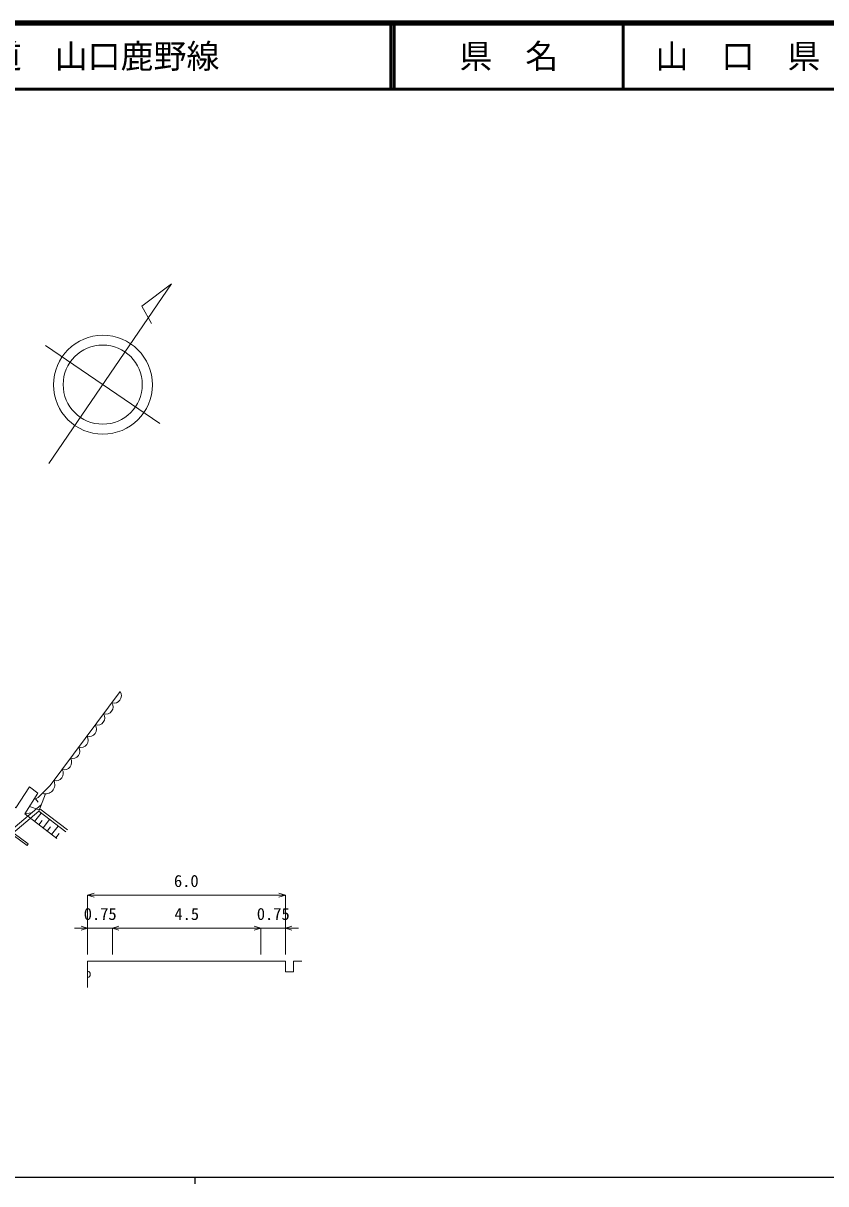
# Model space of a CAD drawing. Units: millimetres, scale not verified, with parts at other scales. Extents: x 40000 to 680000, y 20000 to 380000.
# Drawn here: x 241969 to 363711, y 204000 to 380000 of the extents above; entities that cross this region are included whole.
import ezdxf
from ezdxf.enums import TextEntityAlignment as Align

# ---------------------------------------------------------------- set-up
doc = ezdxf.new("R2010")
doc.units = ezdxf.units.MM
doc.header["$LTSCALE"] = 1000
doc.linetypes.add('DASHED', pattern=[7.5, 6, -1.5])
for name, color, linetype, lineweight in [('M-BGD', 7, 'Continuous', 13), ('M-BMK-SRVR', 3, 'Continuous', 13), ('M-STR-HTXT', 7, 'Continuous', 13), ('M-STR-STRC', 7, 'Continuous', 13), ('M-TTL', 2, 'Continuous', 140), ('M-TTL-BAND', 7, 'Continuous', 25), ('M-TTL-LINE', 7, 'Continuous', 50)]:
    doc.layers.add(name, color=color, linetype=linetype, lineweight=lineweight)
doc.layers.add('M-TTL-TXT', color=7, linetype='Continuous')
doc.styles.add('ＭＳ ゴシック', font='')
doc.styles.get('ＭＳ ゴシック').set_extended_font_data('MS Gothic')

msp = doc.modelspace()

# ---------------------------------------------------------------- linework, layer by layer
at = {"layer": 'M-BGD'}
for p, q in [((243853, 262398), (244256, 261868)), ((242918, 261224), (244403, 260697)), ((244474, 260878), (248677, 257687)), ((242208, 260100), (243155, 260275)), ((243696, 258951), (244677, 260222)), ((244336, 258457), (244830, 259097)), ((244977, 257963), (245965, 259244)), ((245622, 257465), (246120, 258110)), ((246267, 256967), (247263, 258258)), ((246913, 256469), (247411, 257115)), ((251741, 237760), (281741, 237760)), ((251741, 237760), (251741, 233760)), ((281741, 237760), (281741, 236160)), ((282991, 237760), (284241, 237760)), ((282991, 237760), (282991, 236160)), ((251741, 236256), (251741, 235265)), ((281741, 236160), (282991, 236160))]:
    msp.add_line(p, q, dxfattribs=at)
at = {"layer": 'M-BGD', "linetype": 'DASHED'}
for p, q in [((244703, 261465), (230307, 249340)), ((244323, 260491), (230730, 249042))]:
    msp.add_line(p, q, dxfattribs=at)
at = {"layer": 'M-BGD'}
for points in [[(200299, 319177), (199058, 317307), (199089, 315764), (199390, 314548), (200958, 310801), (201999, 310181), (203417, 309251), (204827, 307929), (206315, 306093), (207136, 304768), (208371, 301894), (203420, 293710), (203629, 292896), (204142, 291293), (206724, 286764), (207101, 286100), (216823, 278760), (223559, 273852), (233938, 266156), (240844, 261000), (242910, 264188), (244179, 263221), (242208, 260100), (247059, 256356)], [(243574, 262263), (244236, 262582), (246062, 264416), (256685, 278630)], [(245354, 263131), (244323, 260491), (248435, 257368)]]:
    msp.add_lwpolyline(points, dxfattribs=at)
for centre, radius, start, end in [((255741, 278023), 1123, 253.71264, 32.74165), ((254482, 276338), 1123, 253.71264, 32.74165), ((253222, 274653), 1123, 253.71264, 32.74165), ((251963, 272968), 1123, 253.71264, 32.74165), ((250704, 271283), 1123, 253.71264, 32.74165), ((249445, 269599), 1123, 253.71264, 32.74165), ((248186, 267914), 1123, 253.71264, 32.74165), ((246926, 266229), 1123, 253.71264, 32.74165), ((245354, 264532), 1402, 249.73962, 26.20524), ((251643, 235760), 505, 281.1709, 78.8291)]:
    msp.add_arc(centre, radius, start, end, dxfattribs=at)
at = {"layer": 'M-BMK-SRVR'}
for p, q in [((245850, 313222), (264481, 340495)), ((264481, 340495), (259960, 337078)), ((259960, 337078), (261415, 334454)), ((245359, 331118), (262699, 319272))]:
    msp.add_line(p, q, dxfattribs=at)
for centre, radius in [((254064, 325171), 7500), ((254029, 325195), 6000)]:
    msp.add_circle(centre, radius, dxfattribs=at)
at = {"layer": 'M-STR-HTXT'}
for p, q in [((251741, 247760), (252741, 248060)), ((251741, 238760), (251741, 247770)), ((251741, 247760), (281741, 247760)), ((251741, 247760), (252741, 247460)), ((281741, 247760), (280741, 248060)), ((281741, 247760), (280741, 247460)), ((281741, 238760), (281741, 247770)), ((251741, 242760), (250741, 243060)), ((255491, 242760), (256491, 243060)), ((255491, 242760), (256491, 243060)), ((277991, 242760), (276991, 243060)), ((277991, 242760), (276991, 243060)), ((281741, 242760), (282741, 243060)), ((251741, 242760), (249741, 242760)), ((251741, 242760), (250741, 242460)), ((251741, 242760), (255491, 242760)), ((255491, 238760), (255491, 242770)), ((255491, 242760), (257491, 242760)), ((255491, 242760), (256491, 242460)), ((255491, 242760), (277991, 242760)), ((255491, 242760), (256491, 242460)), ((277991, 242760), (275991, 242760)), ((277991, 242760), (276991, 242460)), ((277991, 242760), (276991, 242460)), ((277991, 238760), (277991, 242770)), ((277991, 242760), (281741, 242760)), ((281741, 242760), (283741, 242760)), ((281741, 242760), (282741, 242460))]:
    msp.add_line(p, q, dxfattribs=at)
at = {"layer": 'M-STR-STRC'}
msp.add_lwpolyline([(242731, 255542), (242553, 255300), (209190, 279878), (205536, 282652), (202177, 285831), (200908, 287324), (199447, 289513), (198316, 292363), (198103, 294760), (198253, 296136), (198701, 298362), (199412, 299793), (199681, 299660), (198988, 298264), (198550, 296090), (198405, 294757), (198611, 292433), (199714, 289653), (201148, 287505), (202395, 286038), (205730, 282882), (209370, 280118)], close=True, dxfattribs=at)
at = {"layer": 'M-TTL'}
msp.add_line((680000, 380000), (40000, 380000), dxfattribs=at)
at = {"layer": 'M-TTL-BAND'}
for p, q in [((40000, 205000), (579000, 205000)), ((268000, 205000), (268000, 204000))]:
    msp.add_line(p, q, dxfattribs=at)
at = {"layer": 'M-TTL-LINE'}
for p, q in [((297750, 380000), (297750, 370000)), ((298250, 380000), (298250, 370000)), ((333000, 380000), (333000, 370000)), ((40000, 370000), (680000, 370000))]:
    msp.add_line(p, q, dxfattribs=at)

# ---------------------------------------------------------------- texts
at = {"layer": 'M-STR-HTXT', "style": 'ＭＳ ゴシック'}
for s, p in [('6.0', (266707, 249924)), ('0.75', (253648, 244924)), ('4.5', (266777, 244924)), ('0.75', (279898, 244924))]:
    msp.add_text(s, height=1833, dxfattribs=at).set_placement(p, align=Align.MIDDLE_CENTER)
at = {"layer": 'M-TTL-TXT', "style": 'ＭＳ ゴシック'}
msp.add_text('主要地方道\u3000山口鹿野線', height=3666, dxfattribs=at).set_placement((216734, 375000), align=Align.MIDDLE_LEFT)
for s, p in [('県\u3000名', (315625, 375000)), ('山\u3000口\u3000県', (350375, 375000))]:
    msp.add_text(s, height=3666, dxfattribs=at).set_placement(p, align=Align.MIDDLE_CENTER)

doc.saveas('drawing.dxf')
